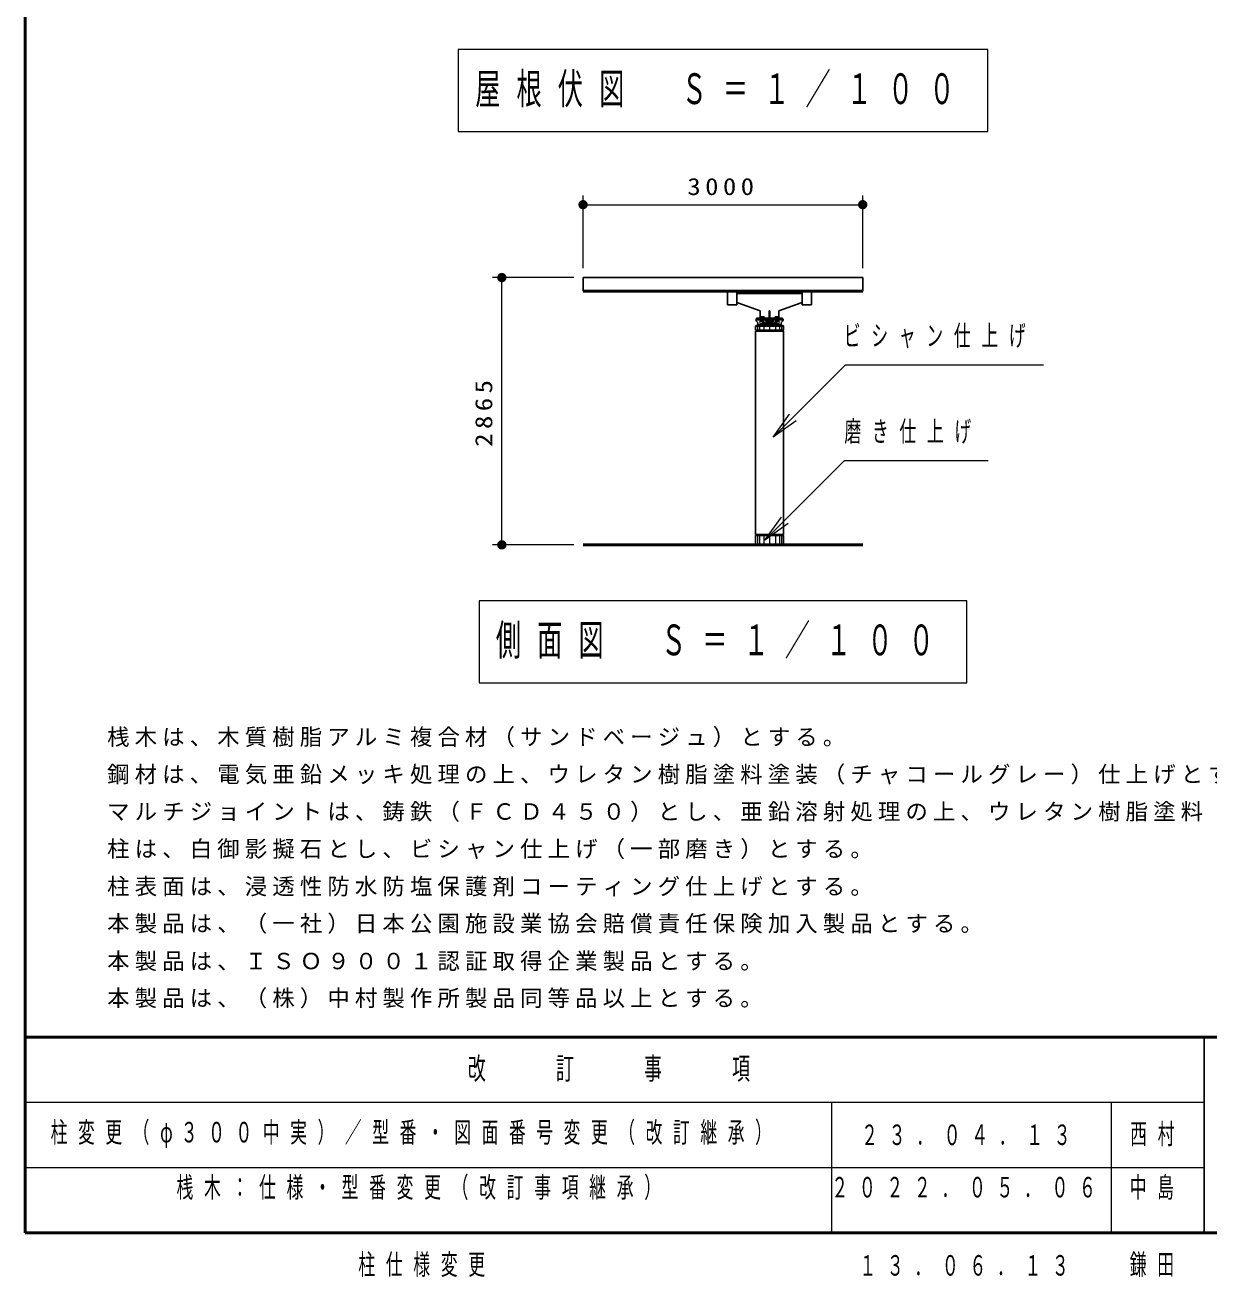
# Model space of a CAD drawing. Units: millimetres on the paper, with parts at other scales. Extents: x -365 to 0, y -5 to 257.
# Drawn here: x -365 to -238, y -4.7 to 129.5 of the extents above; entities that cross this region are included whole.
import ezdxf

# ---------------------------------------------------------------- set-up
doc = ezdxf.new("R2010")
doc.units = ezdxf.units.MM
doc.layers.add('LY_1', color=7, linetype='Continuous', lineweight=25)
doc.layers.add('LY_3', color=7, linetype='Continuous', lineweight=13)
doc.styles.add('ＭＳ ゴシック', font='')
doc.styles.get('ＭＳ ゴシック').set_extended_font_data('MS Gothic')

# ---------------------------------------------------------------- blocks, each defined once
blk = doc.blocks.new('filled_dot')
at = {"color": 0, "linetype": 'Continuous', "lineweight": -2, "const_width": 1.25}
blk.add_lwpolyline([(-0.625, 0, 1), (0.625, 0, 1)], format="xyb", close=True, dxfattribs=at)

msp = doc.modelspace()

# ---------------------------------------------------------------- linework, layer by layer
at = {"layer": 'LY_1', "lineweight": 13}
for p, q in [((-318.539, 126.885), (-318.539, 118.085)), ((-261.739, 126.885), (-318.539, 126.885)), ((-261.739, 118.085), (-261.739, 126.885)), ((-318.539, 118.085), (-261.739, 118.085)), ((-305.139, 103.423), (-305.139, 111.243)), ((-305.139, 110.243), (-275.139, 110.243)), ((-275.139, 103.423), (-275.139, 111.243)), ((-306.139, 102.423), (-314.853, 102.423)), ((-313.853, 73.773), (-313.853, 102.423)), ((-286.42, 97.223), (-286.42, 96.773)), ((-286.201, 97.223), (-286.201, 96.773)), ((-285.764, 97.223), (-285.764, 96.773)), ((-285.139, 97.223), (-285.139, 96.773)), ((-284.514, 97.223), (-284.514, 96.773)), ((-284.076, 97.223), (-284.076, 96.773)), ((-283.857, 97.223), (-283.857, 96.773)), ((-284.749, 85.315), (-282.981, 87.79)), ((-284.749, 85.315), (-282.628, 87.437)), ((-282.274, 87.083), (-284.749, 85.315)), ((-285.628, 74.281), (-283.86, 76.756)), ((-285.628, 74.281), (-283.507, 76.402)), ((-283.153, 76.049), (-285.628, 74.281)), ((-286.42, 74.773), (-286.42, 73.773)), ((-286.201, 74.773), (-286.201, 73.773)), ((-285.764, 74.773), (-285.764, 73.773)), ((-285.139, 74.773), (-285.139, 73.773)), ((-284.514, 74.773), (-284.514, 73.773)), ((-284.076, 74.773), (-284.076, 73.773)), ((-283.857, 74.773), (-283.857, 73.773)), ((-306.139, 73.773), (-314.853, 73.773)), ((-316.289, 67.783), (-316.289, 58.983)), ((-263.989, 67.783), (-316.289, 67.783)), ((-263.989, 58.983), (-263.989, 67.783)), ((-316.289, 58.983), (-263.989, 58.983))]:
    msp.add_line(p, q, dxfattribs=at)
at = {"layer": 'LY_1'}
for p, q in [((-305.139, 102.423), (-275.139, 102.423)), ((-305.139, 102.423), (-305.139, 100.973)), ((-275.139, 102.423), (-275.139, 100.973)), ((-289.639, 100.973), (-289.639, 99.493)), ((-289.639, 100.973), (-288.639, 100.973)), ((-288.639, 100.973), (-288.639, 99.493)), ((-288.639, 100.733), (-281.639, 100.733)), ((-281.639, 100.973), (-281.639, 99.493)), ((-280.639, 100.973), (-281.639, 100.973)), ((-280.639, 100.973), (-280.639, 99.493)), ((-289.639, 99.493), (-288.639, 99.493)), ((-288.639, 99.733), (-288.539, 99.733)), ((-286.139, 98.862), (-288.539, 99.732)), ((-284.139, 98.862), (-281.739, 99.732)), ((-281.639, 99.733), (-281.739, 99.733)), ((-280.639, 99.493), (-281.639, 99.493)), ((-286.539, 98.063), (-286.539, 97.973)), ((-286.539, 98.063), (-283.739, 98.063)), ((-286.139, 98.863), (-286.139, 98.063)), ((-286.049, 98.213), (-285.729, 98.213)), ((-286.049, 98.213), (-286.049, 98.063)), ((-285.729, 98.213), (-285.729, 98.063)), ((-285.169, 98.863), (-285.169, 98.063)), ((-285.169, 98.863), (-285.109, 98.863)), ((-285.109, 98.863), (-285.109, 98.063)), ((-284.549, 98.213), (-284.229, 98.213)), ((-284.549, 98.213), (-284.549, 98.063)), ((-284.229, 98.213), (-284.229, 98.063)), ((-284.139, 98.863), (-284.139, 98.063)), ((-283.739, 98.063), (-283.739, 97.973)), ((-286.589, 97.973), (-283.689, 97.973))]:
    msp.add_line(p, q, dxfattribs=at)
at = {"layer": 'LY_1', "color": 140, "lineweight": 50}
msp.add_line((-305.139, 100.973), (-275.139, 100.973), dxfattribs=at)
at = {"layer": 'LY_1', "color": 1}
for p, q in [((-286.039, 98.095), (-285.739, 98.095)), ((-286.039, 98.095), (-286.039, 98.063)), ((-286.009, 98.195), (-286.009, 98.095)), ((-286.009, 98.195), (-285.769, 98.195)), ((-285.889, 98.195), (-285.889, 98.095)), ((-285.769, 98.195), (-285.769, 98.095)), ((-285.739, 98.095), (-285.739, 98.063)), ((-284.239, 98.095), (-284.539, 98.095)), ((-284.539, 98.095), (-284.539, 98.063)), ((-284.509, 98.195), (-284.509, 98.095)), ((-284.269, 98.195), (-284.509, 98.195)), ((-284.389, 98.195), (-284.389, 98.095)), ((-284.269, 98.195), (-284.269, 98.095)), ((-284.239, 98.095), (-284.239, 98.063)), ((-286.589, 97.973), (-283.689, 97.973)), ((-286.589, 97.973), (-286.589, 97.831)), ((-286.589, 97.883), (-285.184, 97.883)), ((-286.389, 97.503), (-286.389, 97.273)), ((-286.389, 97.363), (-285.184, 97.363)), ((-286.389, 97.273), (-283.889, 97.273)), ((-286.039, 97.851), (-286.039, 97.883)), ((-286.039, 97.851), (-285.739, 97.851)), ((-286.009, 97.721), (-286.009, 97.851)), ((-286.009, 97.721), (-285.769, 97.721)), ((-285.969, 97.695), (-285.969, 97.721)), ((-285.969, 97.695), (-285.809, 97.695)), ((-285.889, 97.721), (-285.889, 97.851)), ((-285.864, 97.395), (-285.864, 97.363)), ((-285.864, 97.395), (-285.564, 97.395)), ((-285.834, 97.525), (-285.834, 97.395)), ((-285.834, 97.525), (-285.594, 97.525)), ((-285.809, 97.695), (-285.809, 97.721)), ((-285.634, 97.623), (-285.794, 97.623)), ((-285.794, 97.623), (-285.794, 97.525)), ((-285.769, 97.721), (-285.769, 97.851)), ((-285.739, 97.851), (-285.739, 97.883)), ((-285.714, 97.525), (-285.714, 97.395)), ((-285.634, 97.623), (-285.634, 97.525)), ((-285.594, 97.525), (-285.594, 97.395)), ((-285.564, 97.395), (-285.564, 97.363)), ((-285.184, 97.883), (-285.184, 97.363)), ((-283.689, 97.883), (-285.094, 97.883)), ((-285.094, 97.883), (-285.094, 97.363)), ((-283.889, 97.363), (-285.094, 97.363)), ((-284.414, 97.395), (-284.714, 97.395)), ((-284.714, 97.395), (-284.714, 97.363)), ((-284.444, 97.525), (-284.684, 97.525)), ((-284.684, 97.525), (-284.684, 97.395)), ((-284.644, 97.623), (-284.644, 97.525)), ((-284.644, 97.623), (-284.484, 97.623)), ((-284.564, 97.525), (-284.564, 97.395)), ((-284.539, 97.851), (-284.539, 97.883)), ((-284.239, 97.851), (-284.539, 97.851)), ((-284.509, 97.721), (-284.509, 97.851)), ((-284.269, 97.721), (-284.509, 97.721)), ((-284.484, 97.623), (-284.484, 97.525)), ((-284.469, 97.695), (-284.469, 97.721)), ((-284.309, 97.695), (-284.469, 97.695)), ((-284.444, 97.525), (-284.444, 97.395)), ((-284.414, 97.395), (-284.414, 97.363)), ((-284.389, 97.721), (-284.389, 97.851)), ((-284.309, 97.695), (-284.309, 97.721)), ((-284.269, 97.721), (-284.269, 97.851)), ((-284.239, 97.851), (-284.239, 97.883)), ((-283.889, 97.503), (-283.889, 97.273)), ((-283.689, 97.973), (-283.689, 97.831))]:
    msp.add_line(p, q, dxfattribs=at)
at = {"layer": 'LY_1', "color": 4}
for p, q in [((-286.589, 97.273), (-286.639, 97.223)), ((-283.639, 97.223), (-286.639, 97.223)), ((-286.639, 97.222), (-286.639, 96.773)), ((-286.639, 96.773), (-283.639, 96.773)), ((-286.639, 96.673), (-286.639, 74.873)), ((-286.639, 96.673), (-283.639, 96.673)), ((-283.689, 97.273), (-286.589, 97.273)), ((-286.589, 96.773), (-286.589, 96.673)), ((-283.689, 96.773), (-283.689, 96.673)), ((-283.688, 97.273), (-283.638, 97.223)), ((-283.639, 97.222), (-283.639, 96.773)), ((-283.639, 96.673), (-283.639, 74.873)), ((-286.639, 74.873), (-283.639, 74.873)), ((-286.639, 74.773), (-286.639, 73.773)), ((-286.639, 74.773), (-283.639, 74.773)), ((-286.589, 74.873), (-286.589, 74.773)), ((-283.689, 74.873), (-283.689, 74.773)), ((-283.639, 74.773), (-283.639, 73.773))]:
    msp.add_line(p, q, dxfattribs=at)
at = {"layer": 'LY_1', "color": 1, "lineweight": 13}
for p, q in [((-286.089, 97.733), (-286.009, 97.733)), ((-286.089, 97.513), (-285.939, 97.513)), ((-285.539, 97.833), (-285.539, 97.773)), ((-285.519, 97.763), (-285.539, 97.773)), ((-285.539, 97.473), (-285.519, 97.483)), ((-285.539, 97.473), (-285.539, 97.413)), ((-285.519, 97.763), (-285.519, 97.673)), ((-285.184, 97.763), (-285.519, 97.763)), ((-285.499, 97.663), (-285.519, 97.673)), ((-285.519, 97.573), (-285.499, 97.583)), ((-285.519, 97.573), (-285.519, 97.483)), ((-285.184, 97.483), (-285.519, 97.483)), ((-285.499, 97.663), (-285.499, 97.583)), ((-285.184, 97.663), (-285.499, 97.663)), ((-285.184, 97.583), (-285.499, 97.583)), ((-285.114, 97.663), (-285.164, 97.663)), ((-285.094, 97.763), (-284.759, 97.763)), ((-285.094, 97.663), (-284.779, 97.663)), ((-285.094, 97.583), (-284.779, 97.583)), ((-285.094, 97.483), (-284.759, 97.483)), ((-284.779, 97.663), (-284.759, 97.673)), ((-284.779, 97.663), (-284.779, 97.583)), ((-284.759, 97.573), (-284.779, 97.583)), ((-284.759, 97.763), (-284.739, 97.773)), ((-284.759, 97.763), (-284.759, 97.673)), ((-284.759, 97.573), (-284.759, 97.483)), ((-284.739, 97.473), (-284.759, 97.483)), ((-284.739, 97.833), (-284.739, 97.773)), ((-284.739, 97.473), (-284.739, 97.413)), ((-284.189, 97.513), (-284.339, 97.513)), ((-284.189, 97.733), (-284.269, 97.733))]:
    msp.add_line(p, q, dxfattribs=at)
at = {"layer": 'LY_1', "lineweight": 50}
msp.add_line((-305.139, 73.773), (-275.139, 73.773), dxfattribs=at)
at = {"layer": 'LY_1', "lineweight": 13}
for points in [[(-284.749, 85.315), (-276.994, 93.07), (-255.752, 93.07)], [(-285.628, 74.281), (-277.092, 82.817), (-261.695, 82.817)]]:
    msp.add_lwpolyline(points, dxfattribs=at)
at = {"layer": 'LY_1', "color": 1}
for centre, radius, start, end in [((-286.489, 97.831), 0.1, 180, 242.74229), ((-286.658, 97.503), 0.269, 0, 62.74229), ((-283.62, 97.503), 0.269, 117.25771, 179.99999), ((-283.789, 97.831), 0.1, 297.25771, 0)]:
    msp.add_arc(centre, radius, start, end, dxfattribs=at)
at = {"layer": 'LY_1', "color": 1, "lineweight": 13}
for centre, radius, start, end in [((-286.089, 97.623), 0.11, 90.00001, 267.3386), ((-285.939, 97.623), 0.11, 270, 40.88696), ((-285.589, 97.833), 0.05, 0, 90), ((-285.589, 97.413), 0.05, 270, 0), ((-284.689, 97.833), 0.05, 89.99999, 180), ((-284.689, 97.413), 0.05, 179.99999, 270), ((-284.339, 97.623), 0.11, 139.11303, 270), ((-284.189, 97.623), 0.11, 270, 90)]:
    msp.add_arc(centre, radius, start, end, dxfattribs=at)
at = {"layer": 'LY_3', "lineweight": 50}
for p, q in [((-365, 257), (-365, 0)), ((-365, 21), (0, 21)), ((-365, 0), (0, 0))]:
    msp.add_line(p, q, dxfattribs=at)
at = {"layer": 'LY_3', "color": 211, "lineweight": 25}
msp.add_line((-238.5, 21), (-238.5, 0), dxfattribs=at)
at = {"layer": 'LY_3'}
for p, q in [((-365, 14), (-238.5, 14)), ((-278.5, 14), (-278.5, 0)), ((-248.5, 14), (-248.5, 0)), ((-365, 7), (-238.5, 7))]:
    msp.add_line(p, q, dxfattribs=at)

# ---------------------------------------------------------------- block references
at = {"layer": 'LY_1', "lineweight": 13, "xscale": 0.4, "yscale": 0.4}
msp.add_blockref('filled_dot', (-305.139, 110.243), dxfattribs=at)
for p, rotation in [((-275.139, 110.243), 180), ((-313.853, 102.423), 270), ((-313.853, 73.773), 90)]:
    msp.add_blockref('filled_dot', p, dxfattribs=dict(at, rotation=rotation))

# ---------------------------------------------------------------- texts
at = {"layer": 'LY_1', "style": 'ＭＳ ゴシック'}
for s, insert, char_height, attachment_point in [('\\T1.64;\\W0.6;屋根伏図\u3000Ｓ＝１／１００', (-290.139, 122.485), 3.299, 5), ('\\T1.33;\\W1.15;3000', (-290.139, 111.243), 1.833, 8), ('\\T1.64;\\W0.6;ビシャン仕上げ', (-277.169, 96.07), 2.199, 4), ('\\T1.64;\\W0.6;磨き仕上げ', (-277.111, 85.817), 2.199, 4), ('\\T1.64;\\W0.6;側面図\u3000Ｓ＝１／１００', (-290.139, 63.383), 3.299, 5), ('\\T1.23;桟木は、木質樹脂アルミ複合材（サンドベージュ）とする。', (-356.191, 52.069), 1.76, 7), ('\\T1.23;鋼材は、電気亜鉛メッキ処理の上、ウレタン樹脂塗料塗装（チャコールグレー）仕上げとする。', (-356.191, 48.069), 1.76, 7), ('\\T1.23;マルチジョイントは、鋳鉄（ＦＣＤ４５０）とし、亜鉛溶射処理の上、ウレタン樹脂塗料（チャコールグレー）塗装仕上げとする。', (-356.191, 44.069), 1.76, 7), ('\\T1.23;柱は、白御影擬石とし、ビシャン仕上げ（一部磨き）とする。', (-356.191, 40.069), 1.76, 7), ('\\T1.23;柱表面は、浸透性防水防塩保護剤コーティング仕上げとする。', (-356.191, 36.069), 1.76, 7), ('\\T1.23;本製品は、（一社）日本公園施設業協会賠償責任保険加入製品とする。', (-356.191, 32.069), 1.76, 7), ('\\T1.23;本製品は、ＩＳＯ９００１認証取得企業製品とする。', (-356.191, 28.069), 1.76, 7), ('\\T1.23;本製品は、（株）中村製作所製品同等品以上とする。', (-356.191, 24.069), 1.76, 7), ('\\T1.63;\\W0.6;柱変更（φ３００中実）／型番・図面番号変更（改訂継承）', (-362.25, 10.5), 2.199, 4), ('\\T1.64;\\W0.6;２３．０４．１３', (-263.5, 10.5), 2.199, 5), ('\\T1.64;\\W0.6;西村', (-243.5, 10.5), 2.199, 5), ('\\T1.64;\\W0.6;桟木：仕様・型番変更（改訂事項継承）', (-348.75, 6), 2.199, 1), ('\\T1.64;\\W0.6;２０２２．０５．０６', (-278.5, 6), 2.199, 1), ('\\T1.64;\\W0.6;中島', (-246.5, 6), 2.199, 1), ('\\T1.64;\\W0.6;柱仕様変更', (-329.25, -3.5), 2.199, 4), ('\\T1.64;\\W0.6;１３．０６．１３', (-275.5, -3.5), 2.199, 4), ('\\T1.64;\\W0.6;鎌田', (-246.5, -3.5), 2.199, 4)]:
    msp.add_mtext(s, dxfattribs=dict(at, insert=insert, char_height=char_height, attachment_point=attachment_point))
at = {"layer": 'LY_1', "insert": (-314.853, 88.098), "char_height": 1.833, "attachment_point": 8, "rotation": 90, "style": 'ＭＳ ゴシック'}
msp.add_mtext('\\T1.33;\\W1.15;2865', dxfattribs=at)
at = {"layer": 'LY_3', "color": 4, "insert": (-301.75, 17.5), "char_height": 2.346, "attachment_point": 5, "style": 'ＭＳ ゴシック'}
msp.add_mtext('\\T1.64;\\W0.6;改\u3000\u3000訂\u3000\u3000事\u3000\u3000項', dxfattribs=at)

doc.saveas('drawing.dxf')
